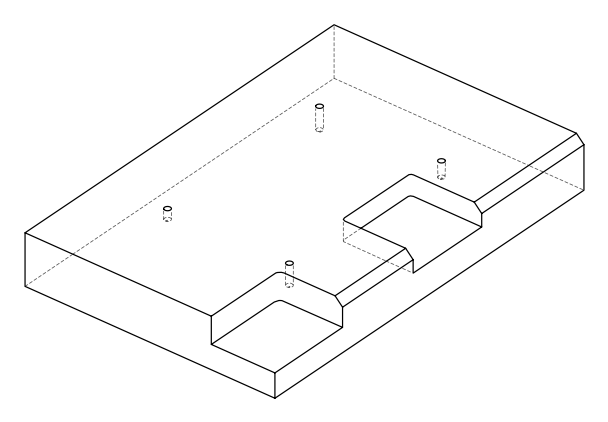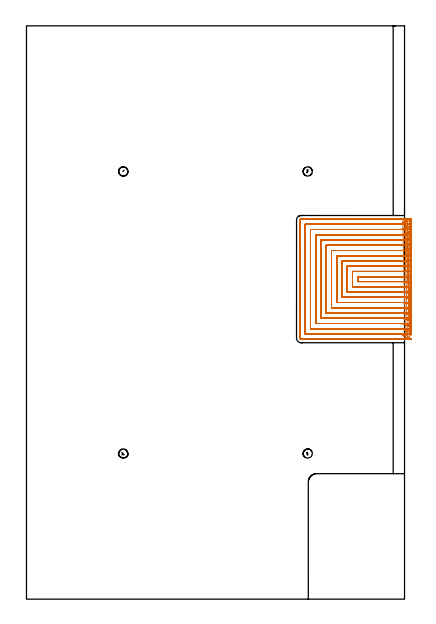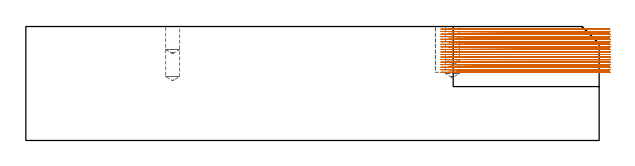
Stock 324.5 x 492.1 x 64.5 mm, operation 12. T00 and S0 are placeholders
(PLAN: 12 operations, 4 tool changes, 169.6 min)
(1 SPOT_DRILL | STEP1POCKET | NXT0321_9005460120000 | 0.03 min | 0 mm3)
(2 SPOT_DRILL_1 | STEP1POCKET_1 | NXT0321_9005460120000 | 0.03 min | 1 mm3)
(3 SPOT_DRILL_2 | STEP1POCKET_2 | NXT0321_9005460120000 | 0.03 min | 2 mm3)
(4 SPOT_DRILL_3 | STEP1POCKET_3 | NXT0321_9005460120000 | 0.03 min | 3 mm3)
(5 DRILL_BLIND_HOLE_INTO_CENTER | STEP1POCKET | UGT0301_198 | 0.07 min | 667 mm3)
(6 DRILL_BLIND_HOLE_INTO_CENTER_1 | STEP1POCKET_1 | UGT0301_198 | 0.13 min | 1330 mm3)
(7 DRILL_BLIND_HOLE_INTO_CENTER_2 | STEP1POCKET_2 | UGT0301_198 | 0.13 min | 1408 mm3)
(8 DRILL_BLIND_HOLE_INTO_CENTER_3 | STEP1POCKET_3 | UGT0301_198 | 0.1 min | 989 mm3)
(9 AREA_MILL | FG_CHAMFER_SURFACE | UGT0205_001 | 3.8 min | 5828 mm3)
(10 AREA_MILL_1 | FG_CHAMFER_SURFACE_1 | UGT0205_001 | 5.41 min | 7928 mm3)
(11 MILL_CORNER_NOTCH_RECTANGULAR | CORNER_NOTCH_RECTANGULAR | NXT0201_011 | Follow Part, ap 3, ae 75% | 30.7 min | 301901 mm3)
(12 MILL_SLOT | SLOT_PARTIAL_RECTANGULAR | NXT0201_008 | Follow Part, ap 1.5, ae 75% | 129.11 min | 261413 mm3)
(TOOL NXT0321_9005460120000 | NC Spot Drill, 142deg, 12mm, Carbide, Uncoated | D12 PA142 FL30 Z2)
(TOOL UGT0301_198 | Twist Drill 7.9 mm | D7.9 PA118 FL73 Z2)
(TOOL UGT0205_001 | Chamfer Mill 20 x 3 x 45 deg. | D20 FL50 Z2)
(TOOL NXT0201_011 | ENDMILL 12mm [2P460-1200-NA 1630] | D12 FL38 Z6)
(TOOL NXT0201_008 | ENDMILL 6mm [2P460-0600-NA 1630] | D6 FL26 Z6)
(OP 12 MILL_SLOT)
G17 G21 G94 G90
T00 M6
G54
G17 G0 G90 X330.465 Y277.834 S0 M3
G43 Z74.5 H1
Z63.061
G94 G1 X327.5 Y277.377 F250.
G2 X319.963 Y276.8 R49.5 F500.
G1 X284.3
Y272.6
X319.958
G2 X327.5 Y272.022 R49.5
G1 X330.465 Y271.565 F250.
X330.458 Y282.438
X327.5 Y281.936
G2 X319.963 Y281.3 R45. F500.
G1 X279.8
Y268.1
X319.958
G2 X327.5 Y267.464 R45.
G1 X330.458 Y266.961 F250.
X330.448 Y287.066
X327.5 Y286.508
G2 X319.963 Y285.8 R40.5 F500.
G1 X275.3
Y263.6
X319.958
G2 X327.5 Y262.892 R40.5
G1 X330.447 Y262.333 F250.
X330.433 Y291.726
X327.5 Y291.098
G2 X319.963 Y290.3 R36. F500.
G1 X270.8
Y259.1
X319.958
G2 X327.5 Y258.301 R36.
G1 X330.433 Y257.673 F250.
X330.413 Y296.433
X327.5 Y295.715
G2 X319.963 Y294.8 R31.5 F500.
G1 X266.3
Y254.6
X319.958
G2 X327.5 Y253.684 R31.5
G1 X330.413 Y252.966 F250.
X330.381 Y301.211
X327.5 Y300.373
G2 X319.963 Y299.3 R27. F500.
G1 X261.8
Y250.1
X319.958
G2 X327.5 Y249.025 R27.
G1 X330.381 Y248.187 F250.
X330.327 Y306.105
X327.5 Y305.1
G2 X319.963 Y303.8 R22.5 F500.
G1 X257.3
Y245.6
X319.958
G2 X327.5 Y244.298 R22.5
G1 X330.326 Y243.293 F250.
X330.224 Y311.21
X327.5 Y309.954
G2 X319.963 Y308.3 R18. F500.
G1 X252.8
Y241.1
X319.958
G2 X327.5 Y239.444 R18.
G1 X330.224 Y238.187 F250.
X329.989 Y316.775
X327.5 Y315.1
G2 X319.963 Y312.8 R13.5 F500.
G1 X248.3
Y236.6
X319.958
G2 X327.5 Y234.297 R13.5
G1 X329.988 Y232.621 F250.
X328.981 Y323.355
X327.196 Y320.944
G2 X319.963 Y317.3 R9. F500.
G1 X243.8
Y232.1
X319.958
G2 X327.201 Y228.442 R9.
G1 X328.982 Y226.028 F250.
X325.293 Y325.383 F500.
X323.23 Y323.205 F250.
G2 X319.963 Y321.8 R4.5 F500.
G1 X239.3
Y227.6
X319.958
G2 X323.238 Y226.18 R4.5
G1 X325.292 Y223.994 F250.
X322.963 Y326.3 F500.
X319.963 F250.
X235.7 F500.
G3 X234.8 Y325.4 R0.9
G1 Y224.
G3 X235.7 Y223.1 R0.9
G1 X319.958
X322.958 F250.
G0 Z74.5
X330.479 Y277.505
Z61.622
G1 X327.5 Y277.149
G2 X321.631 Y276.8 R49.5 F500.
G1 X284.3
Y272.6
X321.634
G2 X327.5 Y272.251 R49.5
G1 X330.479 Y271.896 F250.
X330.474 Y282.076
X327.5 Y281.684
G2 X321.631 Y281.3 R45. F500.
G1 X279.8
Y268.1
X321.634
G2 X327.5 Y267.716 R45.
G1 X330.474 Y267.325 F250.
X330.468 Y286.662
X327.5 Y286.227
G2 X321.631 Y285.8 R40.5 F500.
G1 X275.3
Y263.6
X321.634
G2 X327.5 Y263.173 R40.5
G1 X330.468 Y262.738 F250.
X330.46 Y291.271
X327.5 Y290.782
G2 X321.631 Y290.3 R36. F500.
G1 X270.8
Y259.1
X321.634
G2 X327.5 Y258.619 R36.
G1 X330.46 Y258.13 F250.
X330.447 Y295.91
X327.5 Y295.352
G2 X321.631 Y294.8 R31.5 F500.
G1 X266.3
Y254.6
X321.634
G2 X327.5 Y254.049 R31.5
G1 X330.448 Y253.49 F250.
X330.428 Y300.598
X327.5 Y299.946
G2 X321.631 Y299.3 R27. F500.
G1 X261.8
Y250.1
X321.634
G2 X327.5 Y249.455 R27.
G1 X330.428 Y248.803 F250.
X330.396 Y305.361
X327.5 Y304.579
G2 X321.631 Y303.8 R22.5 F500.
G1 X257.3
Y245.6
X321.634
G2 X327.5 Y244.822 R22.5
G1 X330.396 Y244.04 F250.
X330.336 Y310.262
X327.5 Y309.284
G2 X321.631 Y308.3 R18. F500.
G1 X252.8
Y241.1
X321.634
G2 X327.5 Y240.117 R18.
G1 X330.336 Y239.14 F250.
X330.202 Y315.447
X327.5 Y314.142
G2 X321.631 Y312.8 R13.5 F500.
G1 X248.3
Y236.6
X321.634
G2 X327.5 Y235.259 R13.5
G1 X330.202 Y233.955 F250.
X329.774 Y321.433
X327.5 Y319.477
G2 X321.631 Y317.3 R9. F500.
G1 X243.8
Y232.1
X321.634
G2 X327.5 Y229.926 R9.
G1 X329.775 Y227.97 F250.
X327.037 Y326.474 F500.
X325.454 Y323.926 F250.
G2 X321.631 Y321.8 R4.5 F500.
G1 X239.3
Y227.6
X321.634
G2 X325.468 Y225.456 R4.5
G1 X327.038 Y222.9 F250.
X324.631 Y326.3 F500.
X321.631 F250.
X235.7 F500.
G3 X234.8 Y325.4 R0.9
G1 Y224.
G3 X235.7 Y223.1 R0.9
G1 X321.634
X324.634 F250.
G0 Z74.5
X330.49 Y277.195
Z60.183
G1 X327.5 Y276.957
G2 X323.562 Y276.8 R49.5 F500.
G1 X284.3
Y272.6
X323.557
G2 X327.5 Y272.443 R49.5
G1 X330.49 Y272.204 F250.
X330.488 Y281.735
X327.5 Y281.473
G2 X323.562 Y281.3 R45. F500.
G1 X279.8
Y268.1
X323.557
G2 X327.5 Y267.927 R45.
G1 X330.488 Y267.664 F250.
X330.486 Y286.284
X327.5 Y285.992
G2 X323.562 Y285.8 R40.5 F500.
G1 X275.3
Y263.6
X323.557
G2 X327.5 Y263.408 R40.5
G1 X330.486 Y263.116 F250.
X330.482 Y290.844
X327.5 Y290.516
G2 X323.562 Y290.3 R36. F500.
G1 X270.8
Y259.1
X323.558
G2 X327.5 Y258.883 R36.
G1 X330.482 Y258.555 F250.
X330.476 Y295.422
X327.5 Y295.047
G2 X323.562 Y294.8 R31.5 F500.
G1 X266.3
Y254.6
X323.558
G2 X327.5 Y254.352 R31.5
G1 X330.476 Y253.977 F250.
X330.468 Y300.026
X327.5 Y299.589
G2 X323.562 Y299.3 R27. F500.
G1 X261.8
Y250.1
X323.558
G2 X327.5 Y249.811 R27.
G1 X330.468 Y249.373 F250.
X330.454 Y304.672
X327.5 Y304.147
G2 X323.562 Y303.8 R22.5 F500.
G1 X257.3
Y245.6
X323.558
G2 X327.5 Y245.252 R22.5
G1 X330.454 Y244.726 F250.
X330.427 Y309.392
X327.5 Y308.736
G2 X323.562 Y308.3 R18. F500.
G1 X252.8
Y241.1
X323.558
G2 X327.5 Y240.663 R18.
G1 X330.427 Y240.006 F250.
X330.37 Y314.262
X327.5 Y313.387
G2 X323.562 Y312.8 R13.5 F500.
G1 X248.3
Y236.6
X323.558
G2 X327.5 Y236.011 R13.5
G1 X330.369 Y235.135 F250.
X330.198 Y319.52
X327.5 Y318.207
G2 X323.562 Y317.3 R9. F500.
G1 X243.8
Y232.1
X323.558
G2 X327.5 Y231.191 R9.
G1 X330.197 Y229.876 F250.
X328.97 Y326.192
X327.256 Y323.73
G2 X323.562 Y321.8 R4.5 F500.
G1 X239.3
Y227.6
X323.558
G2 X327.254 Y225.666 R4.5
G1 X328.965 Y223.201 F250.
X326.562 Y326.3 F500.
X323.562 F250.
X235.7 F500.
G3 X234.8 Y325.4 R0.9
G1 Y224.
G3 X235.7 Y223.1 R0.9
G1 X323.558
X326.558 F250.
G0 Z74.5
X330.499 Y276.876
Z58.744
G1 X327.5 Y276.812
G2 X326.431 Y276.8 R49.5 F500.
G1 X284.3
Y272.6
X326.453
G2 X327.5 Y272.589 R49.5
G1 X330.499 Y272.525 F250.
Y281.384
X327.5 Y281.313
G2 X326.431 Y281.3 R45. F500.
G1 X279.8
Y268.1
X326.453
G2 X327.5 Y268.088 R45.
G1 X330.499 Y268.018 F250.
Y285.893
X327.5 Y285.814
G2 X326.431 Y285.8 R40.5 F500.
G1 X275.3
Y263.6
X326.453
G2 X327.5 Y263.586 R40.5
G1 X330.499 Y263.509 F250.
Y290.405
X327.5 Y290.316
G2 X326.431 Y290.3 R36. F500.
G1 X270.8
Y259.1
X326.453
G2 X327.5 Y259.085 R36.
G1 X330.499 Y258.997 F250.
X330.498 Y294.92
X327.5 Y294.818
G2 X326.431 Y294.8 R31.5 F500.
G1 X266.3
Y254.6
X326.453
G2 X327.5 Y254.583 R31.5
G1 X330.498 Y254.483 F250.
Y299.44
X327.5 Y299.321
G2 X326.431 Y299.3 R27. F500.
G1 X261.8
Y250.1
X326.453
G2 X327.5 Y250.08 R27.
G1 X330.498 Y249.963 F250.
X330.497 Y303.968
X327.5 Y303.825
G2 X326.431 Y303.8 R22.5 F500.
G1 X257.3
Y245.6
X326.453
G2 X327.5 Y245.576 R22.5
G1 X330.497 Y245.436 F250.
X330.495 Y308.51
X327.5 Y308.332
G2 X326.431 Y308.3 R18. F500.
G1 X252.8
Y241.1
X326.453
G2 X327.5 Y241.069 R18.
G1 X330.495 Y240.895 F250.
X330.491 Y313.08
X327.5 Y312.842
G2 X326.431 Y312.8 R13.5 F500.
G1 X248.3
Y236.6
X326.453
G2 X327.5 Y236.559 R13.5
G1 X330.491 Y236.327 F250.
X330.479 Y317.72
X327.5 Y317.364
G2 X326.431 Y317.3 R9. F500.
G1 X243.8
Y232.1
X326.453
G2 X327.5 Y232.039 R9.
G1 X330.48 Y231.69 F250.
X330.414 Y322.641
X327.5 Y321.929
G2 X326.431 Y321.8 R4.5 F500.
G1 X239.3
Y227.6
X326.453
G2 X327.5 Y227.476 R4.5
G1 X330.418 Y226.778 F250.
X329.431 Y326.3
X326.431
X235.7 F500.
G3 X234.8 Y325.4 R0.9
G1 Y224.
G3 X235.7 Y223.1 R0.9
G1 X326.453
X329.453 F250.
G0 X330.5 Y276.807 Z57.305
G1 X327.5 Y276.8
X327.394 F500.
X284.3
Y272.6
X327.392
X327.5
X330.5 Y272.593 F250.
Y281.307
X327.5 Y281.3
X327.394 F500.
X279.8
Y268.1
X327.392
X327.5
X330.5 Y268.093 F250.
Y285.808
X327.5 Y285.8
X327.394 F500.
X275.3
Y263.6
X327.392
X327.5
X330.5 Y263.592 F250.
Y290.309
X327.5 Y290.3
X327.394 F500.
X270.8
Y259.1
X327.392
X327.5
X330.5 Y259.091 F250.
Y294.81
X327.5 Y294.8
X327.394 F500.
X266.3
Y254.6
X327.392
X327.5
X330.5 Y254.59 F250.
Y299.312
X327.5 Y299.3
X327.394 F500.
X261.8
Y250.1
X327.392
X327.5
X330.5 Y250.088 F250.
Y303.814
X327.5 Y303.8
X327.394 F500.
X257.3
Y245.6
X327.392
X327.5
X330.5 Y245.585 F250.
Y308.318
X327.5 Y308.3
X327.394 F500.
X252.8
Y241.1
X327.392
X327.5
X330.5 Y241.082 F250.
Y312.824
X327.5 Y312.8
X327.394 F500.
X248.3
Y236.6
X327.392
X327.5
X330.5 Y236.576 F250.
Y317.336
X327.5 Y317.301
X327.394 Y317.3 F500.
X243.8
Y232.1
X327.392
X327.5 Y232.099
X330.5 Y232.063 F250.
X330.499 Y321.872
X327.5 Y321.801
X327.394 Y321.8 F500.
X239.3
Y227.6
X327.392
X327.5 Y227.599
X330.499 Y227.527 F250.
X330.394 Y326.3
X327.394
X235.7 F500.
G3 X234.8 Y325.4 R0.9
G1 Y224.
G3 X235.7 Y223.1 R0.9
G1 X327.392
X330.392 F250.
G0 X330.5 Y276.8 Z55.867
G1 X327.5
X284.3 F500.
Y272.6
X327.5
X330.5 F250.
Y281.3
X327.5
X279.8 F500.
Y268.1
X327.5
X330.5 F250.
Y285.8
X327.5
X275.3 F500.
Y263.6
X327.5
X330.5 F250.
Y290.3
X327.5
X270.8 F500.
Y259.1
X327.5
X330.5 F250.
Y294.8
X327.5
X266.3 F500.
Y254.6
X327.5
X330.5 F250.
Y299.3
X327.5
X261.8 F500.
Y250.1
X327.5
X330.5 F250.
Y303.8
X327.5
X257.3 F500.
Y245.6
X327.5
X330.5 F250.
Y308.3
X327.5
X252.8 F500.
Y241.1
X327.5
X330.5 F250.
Y312.8
X327.5
X248.3 F500.
Y236.6
X327.5
X330.5 F250.
Y317.3
X327.5
X243.8 F500.
Y232.1
X327.5
X330.5 F250.
Y321.8
X327.5
X239.3 F500.
Y227.6
X327.5
X330.5 F250.
Y326.3
X327.5
X235.7 F500.
G3 X234.8 Y325.4 R0.9
G1 Y224.
G3 X235.7 Y223.1 R0.9
G1 X327.5
X330.5 F250.
G0 Y276.8 Z54.428
G1 X327.5
X284.3 F500.
Y272.6
X327.5
X330.5 F250.
Y281.3
X327.5
X279.8 F500.
Y268.1
X327.5
X330.5 F250.
Y285.8
X327.5
X275.3 F500.
Y263.6
X327.5
X330.5 F250.
Y290.3
X327.5
X270.8 F500.
Y259.1
X327.5
X330.5 F250.
Y294.8
X327.5
X266.3 F500.
Y254.6
X327.5
X330.5 F250.
Y299.3
X327.5
X261.8 F500.
Y250.1
X327.5
X330.5 F250.
Y303.8
X327.5
X257.3 F500.
Y245.6
X327.5
X330.5 F250.
Y308.3
X327.5
X252.8 F500.
Y241.1
X327.5
X330.5 F250.
Y312.8
X327.5
X248.3 F500.
Y236.6
X327.5
X330.5 F250.
Y317.3
X327.5
X243.8 F500.
Y232.1
X327.5
X330.5 F250.
Y321.8
X327.5
X239.3 F500.
Y227.6
X327.5
X330.5 F250.
Y326.3
X327.5
X235.7 F500.
G3 X234.8 Y325.4 R0.9
G1 Y224.
G3 X235.7 Y223.1 R0.9
G1 X327.5
X330.5 F250.
G0 Y276.8 Z52.989
G1 X327.5
X284.3 F500.
Y272.6
X327.5
X330.5 F250.
Y281.3
X327.5
X279.8 F500.
Y268.1
X327.5
X330.5 F250.
Y285.8
X327.5
X275.3 F500.
Y263.6
X327.5
X330.5 F250.
Y290.3
X327.5
X270.8 F500.
Y259.1
X327.5
X330.5 F250.
Y294.8
X327.5
X266.3 F500.
Y254.6
X327.5
X330.5 F250.
Y299.3
X327.5
X261.8 F500.
Y250.1
X327.5
X330.5 F250.
Y303.8
X327.5
X257.3 F500.
Y245.6
X327.5
X330.5 F250.
Y308.3
X327.5
X252.8 F500.
Y241.1
X327.5
X330.5 F250.
Y312.8
X327.5
X248.3 F500.
Y236.6
X327.5
X330.5 F250.
Y317.3
X327.5
X243.8 F500.
Y232.1
X327.5
X330.5 F250.
Y321.8
X327.5
X239.3 F500.
Y227.6
X327.5
X330.5 F250.
Y326.3
X327.5
X235.7 F500.
G3 X234.8 Y325.4 R0.9
G1 Y224.
G3 X235.7 Y223.1 R0.9
G1 X327.5
X330.5 F250.
G0 Y276.8 Z51.55
G1 X327.5
X284.3 F500.
Y272.6
X327.5
X330.5 F250.
Y281.3
X327.5
X279.8 F500.
Y268.1
X327.5
X330.5 F250.
Y285.8
X327.5
X275.3 F500.
Y263.6
X327.5
X330.5 F250.
Y290.3
X327.5
X270.8 F500.
Y259.1
X327.5
X330.5 F250.
Y294.8
X327.5
X266.3 F500.
Y254.6
X327.5
X330.5 F250.
Y299.3
X327.5
X261.8 F500.
Y250.1
X327.5
X330.5 F250.
Y303.8
X327.5
X257.3 F500.
Y245.6
X327.5
X330.5 F250.
Y308.3
X327.5
X252.8 F500.
Y241.1
X327.5
X330.5 F250.
Y312.8
X327.5
X248.3 F500.
Y236.6
X327.5
X330.5 F250.
Y317.3
X327.5
X243.8 F500.
Y232.1
X327.5
X330.5 F250.
Y321.8
X327.5
X239.3 F500.
Y227.6
X327.5
X330.5 F250.
Y326.3
X327.5
X235.7 F500.
G3 X234.8 Y325.4 R0.9
G1 Y224.
G3 X235.7 Y223.1 R0.9
G1 X327.5
X330.5 F250.
G0 Y276.8 Z50.111
G1 X327.5
X284.3 F500.
Y272.6
X327.5
X330.5 F250.
Y281.3
X327.5
X279.8 F500.
Y268.1
X327.5
X330.5 F250.
Y285.8
X327.5
X275.3 F500.
Y263.6
X327.5
X330.5 F250.
Y290.3
X327.5
X270.8 F500.
Y259.1
X327.5
X330.5 F250.
Y294.8
X327.5
X266.3 F500.
Y254.6
X327.5
X330.5 F250.
Y299.3
X327.5
X261.8 F500.
Y250.1
X327.5
X330.5 F250.
Y303.8
X327.5
X257.3 F500.
Y245.6
X327.5
X330.5 F250.
Y308.3
X327.5
X252.8 F500.
Y241.1
X327.5
X330.5 F250.
Y312.8
X327.5
X248.3 F500.
Y236.6
X327.5
X330.5 F250.
Y317.3
X327.5
X243.8 F500.
Y232.1
X327.5
X330.5 F250.
Y321.8
X327.5
X239.3 F500.
Y227.6
X327.5
X330.5 F250.
Y326.3
X327.5
X235.7 F500.
G3 X234.8 Y325.4 R0.9
G1 Y224.
G3 X235.7 Y223.1 R0.9
G1 X327.5
X330.5 F250.
G0 Y276.8 Z48.672
G1 X327.5
X284.3 F500.
Y272.6
X327.5
X330.5 F250.
Y281.3
X327.5
X279.8 F500.
Y268.1
X327.5
X330.5 F250.
Y285.8
X327.5
X275.3 F500.
Y263.6
X327.5
X330.5 F250.
Y290.3
X327.5
X270.8 F500.
Y259.1
X327.5
X330.5 F250.
Y294.8
X327.5
X266.3 F500.
Y254.6
X327.5
X330.5 F250.
Y299.3
X327.5
X261.8 F500.
Y250.1
X327.5
X330.5 F250.
Y303.8
X327.5
X257.3 F500.
Y245.6
X327.5
X330.5 F250.
Y308.3
X327.5
X252.8 F500.
Y241.1
X327.5
X330.5 F250.
Y312.8
X327.5
X248.3 F500.
Y236.6
X327.5
X330.5 F250.
Y317.3
X327.5
X243.8 F500.
Y232.1
X327.5
X330.5 F250.
Y321.8
X327.5
X239.3 F500.
Y227.6
X327.5
X330.5 F250.
Y326.3
X327.5
X235.7 F500.
G3 X234.8 Y325.4 R0.9
G1 Y224.
G3 X235.7 Y223.1 R0.9
G1 X327.5
X330.5 F250.
G0 Y276.8 Z47.233
G1 X327.5
X284.3 F500.
Y272.6
X327.5
X330.5 F250.
Y281.3
X327.5
X279.8 F500.
Y268.1
X327.5
X330.5 F250.
Y285.8
X327.5
X275.3 F500.
Y263.6
X327.5
X330.5 F250.
Y290.3
X327.5
X270.8 F500.
Y259.1
X327.5
X330.5 F250.
Y294.8
X327.5
X266.3 F500.
Y254.6
X327.5
X330.5 F250.
Y299.3
X327.5
X261.8 F500.
Y250.1
X327.5
X330.5 F250.
Y303.8
X327.5
X257.3 F500.
Y245.6
X327.5
X330.5 F250.
Y308.3
X327.5
X252.8 F500.
Y241.1
X327.5
X330.5 F250.
Y312.8
X327.5
X248.3 F500.
Y236.6
X327.5
X330.5 F250.
Y317.3
X327.5
X243.8 F500.
Y232.1
X327.5
X330.5 F250.
Y321.8
X327.5
X239.3 F500.
Y227.6
X327.5
X330.5 F250.
Y326.3
X327.5
X235.7 F500.
G3 X234.8 Y325.4 R0.9
G1 Y224.
G3 X235.7 Y223.1 R0.9
G1 X327.5
X330.5 F250.
G0 Y276.8 Z45.794
G1 X327.5
X284.3 F500.
Y272.6
X327.5
X330.5 F250.
Y281.3
X327.5
X279.8 F500.
Y268.1
X327.5
X330.5 F250.
Y285.8
X327.5
X275.3 F500.
Y263.6
X327.5
X330.5 F250.
Y290.3
X327.5
X270.8 F500.
Y259.1
X327.5
X330.5 F250.
Y294.8
X327.5
X266.3 F500.
Y254.6
X327.5
X330.5 F250.
Y299.3
X327.5
X261.8 F500.
Y250.1
X327.5
X330.5 F250.
Y303.8
X327.5
X257.3 F500.
Y245.6
X327.5
X330.5 F250.
Y308.3
X327.5
X252.8 F500.
Y241.1
X327.5
X330.5 F250.
Y312.8
X327.5
X248.3 F500.
Y236.6
X327.5
X330.5 F250.
Y317.3
X327.5
X243.8 F500.
Y232.1
X327.5
X330.5 F250.
Y321.8
X327.5
X239.3 F500.
Y227.6
X327.5
X330.5 F250.
Y326.3
X327.5
X235.7 F500.
G3 X234.8 Y325.4 R0.9
G1 Y224.
G3 X235.7 Y223.1 R0.9
G1 X327.5
X330.5 F250.
G0 Y276.8 Z44.356
G1 X327.5
X284.3 F500.
Y272.6
X327.5
X330.5 F250.
Y281.3
X327.5
X279.8 F500.
Y268.1
X327.5
X330.5 F250.
Y285.8
X327.5
X275.3 F500.
Y263.6
X327.5
X330.5 F250.
Y290.3
X327.5
X270.8 F500.
Y259.1
X327.5
X330.5 F250.
Y294.8
X327.5
X266.3 F500.
Y254.6
X327.5
X330.5 F250.
Y299.3
X327.5
X261.8 F500.
Y250.1
X327.5
X330.5 F250.
Y303.8
X327.5
X257.3 F500.
Y245.6
X327.5
X330.5 F250.
Y308.3
X327.5
X252.8 F500.
Y241.1
X327.5
X330.5 F250.
Y312.8
X327.5
X248.3 F500.
Y236.6
X327.5
X330.5 F250.
Y317.3
X327.5
X243.8 F500.
Y232.1
X327.5
X330.5 F250.
Y321.8
X327.5
X239.3 F500.
Y227.6
X327.5
X330.5 F250.
Y326.3
X327.5
X235.7 F500.
G3 X234.8 Y325.4 R0.9
G1 Y224.
G3 X235.7 Y223.1 R0.9
G1 X327.5
X330.5 F250.
G0 Y276.8 Z42.917
G1 X327.5
X284.3 F500.
Y272.6
X327.5
X330.5 F250.
Y281.3
X327.5
X279.8 F500.
Y268.1
X327.5
X330.5 F250.
Y285.8
X327.5
X275.3 F500.
Y263.6
X327.5
X330.5 F250.
Y290.3
X327.5
X270.8 F500.
Y259.1
X327.5
X330.5 F250.
Y294.8
X327.5
X266.3 F500.
Y254.6
X327.5
X330.5 F250.
Y299.3
X327.5
X261.8 F500.
Y250.1
X327.5
X330.5 F250.
Y303.8
X327.5
X257.3 F500.
Y245.6
X327.5
X330.5 F250.
Y308.3
X327.5
X252.8 F500.
Y241.1
X327.5
X330.5 F250.
Y312.8
X327.5
X248.3 F500.
Y236.6
X327.5
X330.5 F250.
Y317.3
X327.5
X243.8 F500.
Y232.1
X327.5
X330.5 F250.
Y321.8
X327.5
X239.3 F500.
Y227.6
X327.5
X330.5 F250.
Y326.3
X327.5
X235.7 F500.
G3 X234.8 Y325.4 R0.9
G1 Y224.
G3 X235.7 Y223.1 R0.9
G1 X327.5
X330.5 F250.
G0 Y276.8 Z41.478
G1 X327.5
X284.3 F500.
Y272.6
X327.5
X330.5 F250.
Y281.3
X327.5
X279.8 F500.
Y268.1
X327.5
X330.5 F250.
Y285.8
X327.5
X275.3 F500.
Y263.6
X327.5
X330.5 F250.
Y290.3
X327.5
X270.8 F500.
Y259.1
X327.5
X330.5 F250.
Y294.8
X327.5
X266.3 F500.
Y254.6
X327.5
X330.5 F250.
Y299.3
X327.5
X261.8 F500.
Y250.1
X327.5
X330.5 F250.
Y303.8
X327.5
X257.3 F500.
Y245.6
X327.5
X330.5 F250.
Y308.3
X327.5
X252.8 F500.
Y241.1
X327.5
X330.5 F250.
Y312.8
X327.5
X248.3 F500.
Y236.6
X327.5
X330.5 F250.
Y317.3
X327.5
X243.8 F500.
Y232.1
X327.5
X330.5 F250.
Y321.8
X327.5
X239.3 F500.
Y227.6
X327.5
X330.5 F250.
Y326.3
X327.5
X235.7 F500.
G3 X234.8 Y325.4 R0.9
G1 Y224.
G3 X235.7 Y223.1 R0.9
G1 X327.5
X330.5 F250.
G0 Y276.8 Z40.039
G1 X327.5
X284.3 F500.
Y272.6
X327.5
X330.5 F250.
Y281.3
X327.5
X279.8 F500.
Y268.1
X327.5
X330.5 F250.
Y285.8
X327.5
X275.3 F500.
Y263.6
X327.5
X330.5 F250.
Y290.3
X327.5
X270.8 F500.
Y259.1
X327.5
X330.5 F250.
Y294.8
X327.5
X266.3 F500.
Y254.6
X327.5
X330.5 F250.
Y299.3
X327.5
X261.8 F500.
Y250.1
X327.5
X330.5 F250.
Y303.8
X327.5
X257.3 F500.
Y245.6
X327.5
X330.5 F250.
Y308.3
X327.5
X252.8 F500.
Y241.1
X327.5
X330.5 F250.
Y312.8
X327.5
X248.3 F500.
Y236.6
X327.5
X330.5 F250.
Y317.3
X327.5
X243.8 F500.
Y232.1
X327.5
X330.5 F250.
Y321.8
X327.5
X239.3 F500.
Y227.6
X327.5
X330.5 F250.
Y326.3
X327.5
X235.7 F500.
G3 X234.8 Y325.4 R0.9
G1 Y224.
G3 X235.7 Y223.1 R0.9
G1 X327.5
X330.5 F250.
G0 Y276.8 Z38.6
G1 X327.5
X284.3 F500.
Y272.6
X327.5
X330.5 F250.
Y281.3
X327.5
X279.8 F500.
Y268.1
X327.5
X330.5 F250.
Y285.8
X327.5
X275.3 F500.
Y263.6
X327.5
X330.5 F250.
Y290.3
X327.5
X270.8 F500.
Y259.1
X327.5
X330.5 F250.
Y294.8
X327.5
X266.3 F500.
Y254.6
X327.5
X330.5 F250.
Y299.3
X327.5
X261.8 F500.
Y250.1
X327.5
X330.5 F250.
Y303.8
X327.5
X257.3 F500.
Y245.6
X327.5
X330.5 F250.
Y308.3
X327.5
X252.8 F500.
Y241.1
X327.5
X330.5 F250.
Y312.8
X327.5
X248.3 F500.
Y236.6
X327.5
X330.5 F250.
Y317.3
X327.5
X243.8 F500.
Y232.1
X327.5
X330.5 F250.
Y321.8
X327.5
X239.3 F500.
Y227.6
X327.5
X330.5 F250.
Y326.3
X327.5
X235.7 F500.
G3 X234.8 Y325.4 R0.9
G1 Y224.
G3 X235.7 Y223.1 R0.9
G1 X327.5
X330.5 F250.
G0 Z74.5
M5
M2
